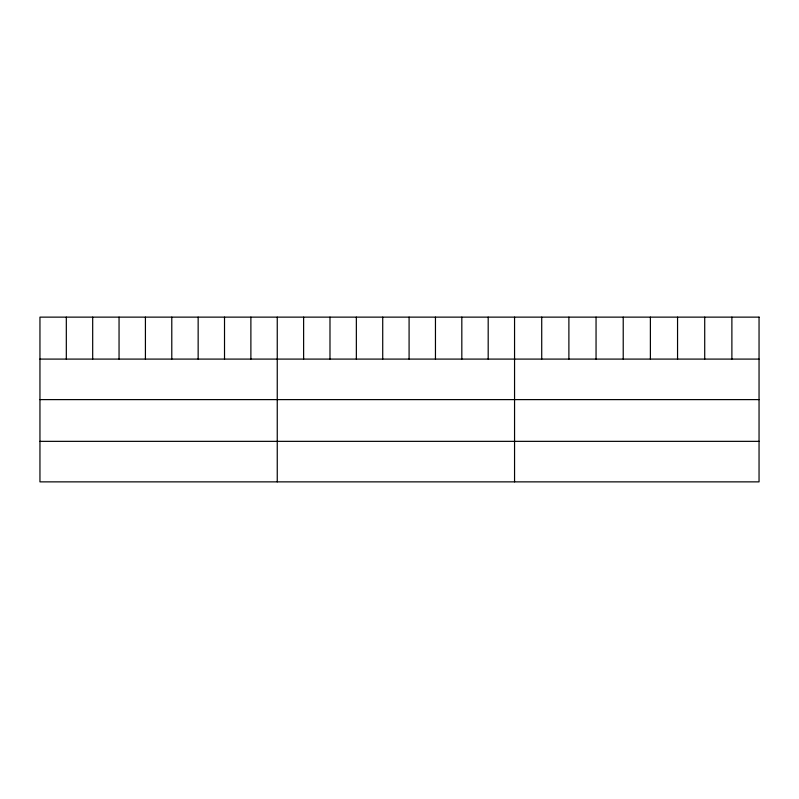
<?xml version="1.0" encoding="UTF-8"?>
<svg xmlns="http://www.w3.org/2000/svg" width="799" height="799" viewBox="0 0 799 799"><rect width="100%" height="100%" fill="white"/><g stroke="black" fill="none" stroke-linecap="round" stroke-linejoin="round"><path stroke-width="1.2" d="M39.95 359.091L759.05 359.091M39.95 399.61L759.05 399.61M39.95 441.348L759.05 441.348M731.884 317.133L731.884 359.091M704.718 317.133L704.718 359.091M677.552 317.133L677.552 359.091M650.386 317.133L650.386 359.091M623.22 317.133L623.22 359.091M596.054 317.133L596.054 359.091M568.888 317.133L568.888 359.091M541.722 317.133L541.722 359.091M514.556 317.133L514.556 481.867M488.189 317.133L488.189 359.091M461.822 317.133L461.822 359.091M435.455 317.133L435.455 359.091M409.088 317.133L409.088 359.091M382.721 317.133L382.721 359.091M356.354 317.133L356.354 359.091M329.987 317.133L329.987 359.091M303.62 317.133L303.62 359.091M277.253 317.133L277.253 481.867M250.886 317.133L250.886 359.091M224.519 317.133L224.519 359.091M198.152 317.133L198.152 359.091M171.785 317.133L171.785 359.091M145.418 317.133L145.418 359.091M119.051 317.133L119.051 359.091M92.684 317.133L92.684 359.091M66.317 317.133L66.317 359.091M759.05 317.133L39.95 317.133L39.95 481.867L759.05 481.867L759.05 317.133"/></g></svg>
